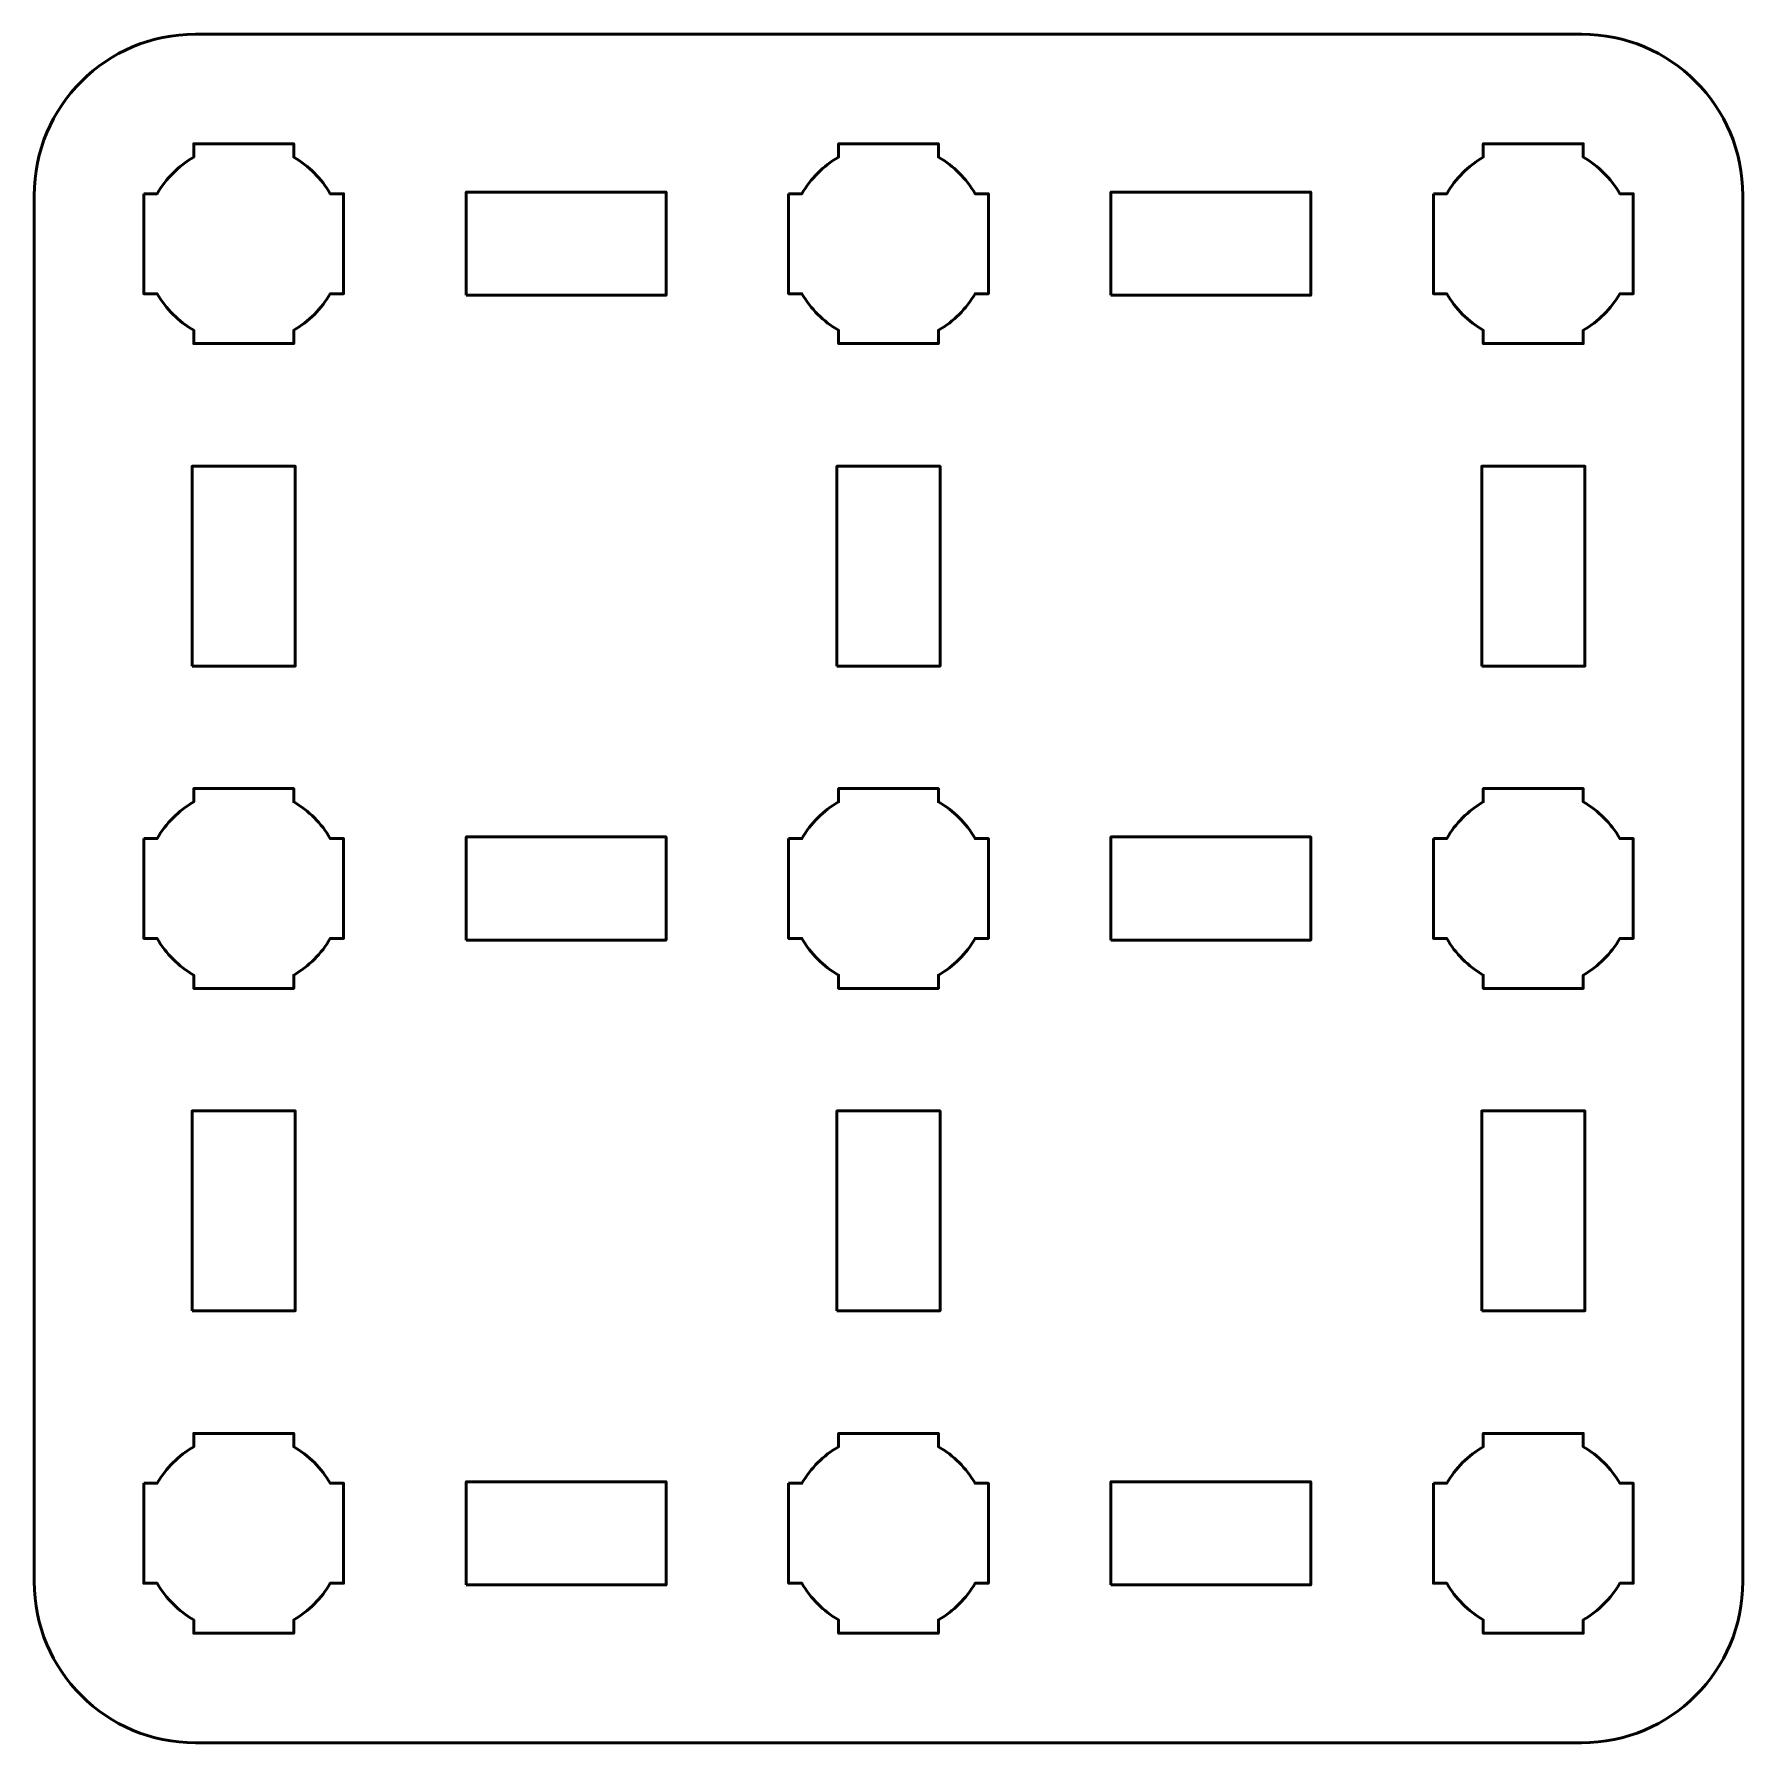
# Model space of a CAD drawing. Header units: centimetres. Extents: x -13.15 to -7.85, y -17.5 to -12.2.
import ezdxf

# ---------------------------------------------------------------- set-up
doc = ezdxf.new("R2010")
doc.units = ezdxf.units.CM
doc.header["$MEASUREMENT"] = 0
doc.layers.add('Layer 1', color=7, linetype='Continuous')

msp = doc.modelspace()

# ---------------------------------------------------------------- linework, layer by layer
at = {"layer": 'Layer 1', "color": 250, "lineweight": 53}
for points in [[(-11.81, -13.01), (-11.19, -13.01), (-11.19, -12.69), (-11.81, -12.69), (-11.81, -13.01)], [(-9.81, -13.01), (-9.19, -13.01), (-9.19, -12.69), (-9.81, -12.69), (-9.81, -13.01)], [(-12.66, -14.16), (-12.34, -14.16), (-12.34, -13.54), (-12.66, -13.54), (-12.66, -14.16)], [(-10.66, -14.16), (-10.34, -14.16), (-10.34, -13.54), (-10.66, -13.54), (-10.66, -14.16)], [(-8.66, -14.16), (-8.34, -14.16), (-8.34, -13.54), (-8.66, -13.54), (-8.66, -14.16)], [(-11.81, -15.01), (-11.19, -15.01), (-11.19, -14.69), (-11.81, -14.69), (-11.81, -15.01)], [(-9.81, -15.01), (-9.19, -15.01), (-9.19, -14.69), (-9.81, -14.69), (-9.81, -15.01)], [(-12.66, -16.16), (-12.34, -16.16), (-12.34, -15.54), (-12.66, -15.54), (-12.66, -16.16)], [(-10.66, -16.16), (-10.34, -16.16), (-10.34, -15.54), (-10.66, -15.54), (-10.66, -16.16)], [(-8.66, -16.16), (-8.34, -16.16), (-8.34, -15.54), (-8.66, -15.54), (-8.66, -16.16)], [(-11.81, -17.01), (-11.19, -17.01), (-11.19, -16.69), (-11.81, -16.69), (-11.81, -17.01)], [(-9.81, -17.01), (-9.19, -17.01), (-9.19, -16.69), (-9.81, -16.69), (-9.81, -17.01)]]:
    msp.add_lwpolyline(points, close=True, dxfattribs=at)
msp.add_open_spline([(-13.15, -17), (-13.15, -17), (-13.15, -12.7), (-13.15, -12.7), (-13.15, -12.7), (-13.15, -12.42391), (-12.92609, -12.2), (-12.65, -12.2), (-12.65, -12.2), (-12.65, -12.2), (-8.35, -12.2), (-8.35, -12.2), (-8.35, -12.2), (-8.07391, -12.2), (-7.85, -12.42391), (-7.85, -12.7), (-7.85, -12.7), (-7.85, -12.7), (-7.85, -17), (-7.85, -17), (-7.85, -17), (-7.85, -17.27609), (-8.07391, -17.5), (-8.35, -17.5), (-8.35, -17.5), (-8.35, -17.5), (-12.65, -17.5), (-12.65, -17.5), (-12.65, -17.5), (-12.92609, -17.5), (-13.15, -17.27609), (-13.15, -17)], degree=3, knots=[0, 0, 0, 0, 0.125, 0.125, 0.125, 0.125, 0.25, 0.25, 0.25, 0.25, 0.375, 0.375, 0.375, 0.375, 0.5, 0.5, 0.5, 0.5, 0.625, 0.625, 0.625, 0.625, 0.75, 0.75, 0.75, 0.75, 0.875, 0.875, 0.875, 0.875, 1, 1, 1, 1], dxfattribs=at)
at = {"layer": 'Layer 1', "lineweight": 53}
for points in [[(-12.81, -12.695), (-12.81, -12.695), (-12.76851, -12.695), (-12.76851, -12.695), (-12.76851, -12.695), (-12.74128, -12.64795), (-12.70205, -12.60872), (-12.655, -12.58149), (-12.655, -12.58149), (-12.655, -12.58149), (-12.655, -12.54), (-12.655, -12.54), (-12.655, -12.54), (-12.655, -12.54), (-12.5, -12.54), (-12.5, -12.54), (-12.5, -12.54), (-12.5, -12.54), (-12.345, -12.54), (-12.345, -12.54), (-12.345, -12.54), (-12.345, -12.54), (-12.345, -12.58149), (-12.345, -12.58149), (-12.345, -12.58149), (-12.29795, -12.60872), (-12.25872, -12.64795), (-12.23149, -12.695), (-12.23149, -12.695), (-12.23149, -12.695), (-12.19, -12.695), (-12.19, -12.695), (-12.19, -12.695), (-12.19, -12.695), (-12.19, -12.85), (-12.19, -12.85), (-12.19, -12.85), (-12.19, -12.85), (-12.19, -13.005), (-12.19, -13.005), (-12.19, -13.005), (-12.19, -13.005), (-12.23149, -13.005), (-12.23149, -13.005), (-12.23149, -13.005), (-12.25872, -13.05205), (-12.29795, -13.09128), (-12.345, -13.11851), (-12.345, -13.11851), (-12.345, -13.11851), (-12.345, -13.16), (-12.345, -13.16), (-12.345, -13.16), (-12.345, -13.16), (-12.5, -13.16), (-12.5, -13.16), (-12.5, -13.16), (-12.5, -13.16), (-12.655, -13.16), (-12.655, -13.16), (-12.655, -13.16), (-12.655, -13.16), (-12.655, -13.11851), (-12.655, -13.11851), (-12.655, -13.11851), (-12.70205, -13.09128), (-12.74128, -13.05205), (-12.76851, -13.005), (-12.76851, -13.005), (-12.76851, -13.005), (-12.81, -13.005), (-12.81, -13.005), (-12.81, -13.005), (-12.81, -13.005), (-12.81, -12.85), (-12.81, -12.85), (-12.81, -12.85), (-12.81, -12.85), (-12.81, -12.695), (-12.81, -12.695)], [(-10.81, -12.695), (-10.81, -12.695), (-10.76851, -12.695), (-10.76851, -12.695), (-10.76851, -12.695), (-10.74128, -12.64795), (-10.70205, -12.60872), (-10.655, -12.58149), (-10.655, -12.58149), (-10.655, -12.58149), (-10.655, -12.54), (-10.655, -12.54), (-10.655, -12.54), (-10.655, -12.54), (-10.5, -12.54), (-10.5, -12.54), (-10.5, -12.54), (-10.5, -12.54), (-10.345, -12.54), (-10.345, -12.54), (-10.345, -12.54), (-10.345, -12.54), (-10.345, -12.58149), (-10.345, -12.58149), (-10.345, -12.58149), (-10.29795, -12.60872), (-10.25872, -12.64795), (-10.23149, -12.695), (-10.23149, -12.695), (-10.23149, -12.695), (-10.19, -12.695), (-10.19, -12.695), (-10.19, -12.695), (-10.19, -12.695), (-10.19, -12.85), (-10.19, -12.85), (-10.19, -12.85), (-10.19, -12.85), (-10.19, -13.005), (-10.19, -13.005), (-10.19, -13.005), (-10.19, -13.005), (-10.23149, -13.005), (-10.23149, -13.005), (-10.23149, -13.005), (-10.25872, -13.05205), (-10.29795, -13.09128), (-10.345, -13.11851), (-10.345, -13.11851), (-10.345, -13.11851), (-10.345, -13.16), (-10.345, -13.16), (-10.345, -13.16), (-10.345, -13.16), (-10.5, -13.16), (-10.5, -13.16), (-10.5, -13.16), (-10.5, -13.16), (-10.655, -13.16), (-10.655, -13.16), (-10.655, -13.16), (-10.655, -13.16), (-10.655, -13.11851), (-10.655, -13.11851), (-10.655, -13.11851), (-10.70205, -13.09128), (-10.74128, -13.05205), (-10.76851, -13.005), (-10.76851, -13.005), (-10.76851, -13.005), (-10.81, -13.005), (-10.81, -13.005), (-10.81, -13.005), (-10.81, -13.005), (-10.81, -12.85), (-10.81, -12.85), (-10.81, -12.85), (-10.81, -12.85), (-10.81, -12.695), (-10.81, -12.695)], [(-8.81, -12.695), (-8.81, -12.695), (-8.76851, -12.695), (-8.76851, -12.695), (-8.76851, -12.695), (-8.74128, -12.64795), (-8.70205, -12.60872), (-8.655, -12.58149), (-8.655, -12.58149), (-8.655, -12.58149), (-8.655, -12.54), (-8.655, -12.54), (-8.655, -12.54), (-8.655, -12.54), (-8.5, -12.54), (-8.5, -12.54), (-8.5, -12.54), (-8.5, -12.54), (-8.345, -12.54), (-8.345, -12.54), (-8.345, -12.54), (-8.345, -12.54), (-8.345, -12.58149), (-8.345, -12.58149), (-8.345, -12.58149), (-8.29795, -12.60872), (-8.25872, -12.64795), (-8.23149, -12.695), (-8.23149, -12.695), (-8.23149, -12.695), (-8.19, -12.695), (-8.19, -12.695), (-8.19, -12.695), (-8.19, -12.695), (-8.19, -12.85), (-8.19, -12.85), (-8.19, -12.85), (-8.19, -12.85), (-8.19, -13.005), (-8.19, -13.005), (-8.19, -13.005), (-8.19, -13.005), (-8.23149, -13.005), (-8.23149, -13.005), (-8.23149, -13.005), (-8.25872, -13.05205), (-8.29795, -13.09128), (-8.345, -13.11851), (-8.345, -13.11851), (-8.345, -13.11851), (-8.345, -13.16), (-8.345, -13.16), (-8.345, -13.16), (-8.345, -13.16), (-8.5, -13.16), (-8.5, -13.16), (-8.5, -13.16), (-8.5, -13.16), (-8.655, -13.16), (-8.655, -13.16), (-8.655, -13.16), (-8.655, -13.16), (-8.655, -13.11851), (-8.655, -13.11851), (-8.655, -13.11851), (-8.70205, -13.09128), (-8.74128, -13.05205), (-8.76851, -13.005), (-8.76851, -13.005), (-8.76851, -13.005), (-8.81, -13.005), (-8.81, -13.005), (-8.81, -13.005), (-8.81, -13.005), (-8.81, -12.85), (-8.81, -12.85), (-8.81, -12.85), (-8.81, -12.85), (-8.81, -12.695), (-8.81, -12.695)], [(-12.81, -14.695), (-12.81, -14.695), (-12.76851, -14.695), (-12.76851, -14.695), (-12.76851, -14.695), (-12.74128, -14.64795), (-12.70205, -14.60872), (-12.655, -14.58149), (-12.655, -14.58149), (-12.655, -14.58149), (-12.655, -14.54), (-12.655, -14.54), (-12.655, -14.54), (-12.655, -14.54), (-12.5, -14.54), (-12.5, -14.54), (-12.5, -14.54), (-12.5, -14.54), (-12.345, -14.54), (-12.345, -14.54), (-12.345, -14.54), (-12.345, -14.54), (-12.345, -14.58149), (-12.345, -14.58149), (-12.345, -14.58149), (-12.29795, -14.60872), (-12.25872, -14.64795), (-12.23149, -14.695), (-12.23149, -14.695), (-12.23149, -14.695), (-12.19, -14.695), (-12.19, -14.695), (-12.19, -14.695), (-12.19, -14.695), (-12.19, -14.85), (-12.19, -14.85), (-12.19, -14.85), (-12.19, -14.85), (-12.19, -15.005), (-12.19, -15.005), (-12.19, -15.005), (-12.19, -15.005), (-12.23149, -15.005), (-12.23149, -15.005), (-12.23149, -15.005), (-12.25872, -15.05205), (-12.29795, -15.09128), (-12.345, -15.11851), (-12.345, -15.11851), (-12.345, -15.11851), (-12.345, -15.16), (-12.345, -15.16), (-12.345, -15.16), (-12.345, -15.16), (-12.5, -15.16), (-12.5, -15.16), (-12.5, -15.16), (-12.5, -15.16), (-12.655, -15.16), (-12.655, -15.16), (-12.655, -15.16), (-12.655, -15.16), (-12.655, -15.11851), (-12.655, -15.11851), (-12.655, -15.11851), (-12.70205, -15.09128), (-12.74128, -15.05205), (-12.76851, -15.005), (-12.76851, -15.005), (-12.76851, -15.005), (-12.81, -15.005), (-12.81, -15.005), (-12.81, -15.005), (-12.81, -15.005), (-12.81, -14.85), (-12.81, -14.85), (-12.81, -14.85), (-12.81, -14.85), (-12.81, -14.695), (-12.81, -14.695)], [(-10.81, -14.695), (-10.81, -14.695), (-10.76851, -14.695), (-10.76851, -14.695), (-10.76851, -14.695), (-10.74128, -14.64795), (-10.70205, -14.60872), (-10.655, -14.58149), (-10.655, -14.58149), (-10.655, -14.58149), (-10.655, -14.54), (-10.655, -14.54), (-10.655, -14.54), (-10.655, -14.54), (-10.5, -14.54), (-10.5, -14.54), (-10.5, -14.54), (-10.5, -14.54), (-10.345, -14.54), (-10.345, -14.54), (-10.345, -14.54), (-10.345, -14.54), (-10.345, -14.58149), (-10.345, -14.58149), (-10.345, -14.58149), (-10.29795, -14.60872), (-10.25872, -14.64795), (-10.23149, -14.695), (-10.23149, -14.695), (-10.23149, -14.695), (-10.19, -14.695), (-10.19, -14.695), (-10.19, -14.695), (-10.19, -14.695), (-10.19, -14.85), (-10.19, -14.85), (-10.19, -14.85), (-10.19, -14.85), (-10.19, -15.005), (-10.19, -15.005), (-10.19, -15.005), (-10.19, -15.005), (-10.23149, -15.005), (-10.23149, -15.005), (-10.23149, -15.005), (-10.25872, -15.05205), (-10.29795, -15.09128), (-10.345, -15.11851), (-10.345, -15.11851), (-10.345, -15.11851), (-10.345, -15.16), (-10.345, -15.16), (-10.345, -15.16), (-10.345, -15.16), (-10.5, -15.16), (-10.5, -15.16), (-10.5, -15.16), (-10.5, -15.16), (-10.655, -15.16), (-10.655, -15.16), (-10.655, -15.16), (-10.655, -15.16), (-10.655, -15.11851), (-10.655, -15.11851), (-10.655, -15.11851), (-10.70205, -15.09128), (-10.74128, -15.05205), (-10.76851, -15.005), (-10.76851, -15.005), (-10.76851, -15.005), (-10.81, -15.005), (-10.81, -15.005), (-10.81, -15.005), (-10.81, -15.005), (-10.81, -14.85), (-10.81, -14.85), (-10.81, -14.85), (-10.81, -14.85), (-10.81, -14.695), (-10.81, -14.695)], [(-8.81, -14.695), (-8.81, -14.695), (-8.76851, -14.695), (-8.76851, -14.695), (-8.76851, -14.695), (-8.74128, -14.64795), (-8.70205, -14.60872), (-8.655, -14.58149), (-8.655, -14.58149), (-8.655, -14.58149), (-8.655, -14.54), (-8.655, -14.54), (-8.655, -14.54), (-8.655, -14.54), (-8.5, -14.54), (-8.5, -14.54), (-8.5, -14.54), (-8.5, -14.54), (-8.345, -14.54), (-8.345, -14.54), (-8.345, -14.54), (-8.345, -14.54), (-8.345, -14.58149), (-8.345, -14.58149), (-8.345, -14.58149), (-8.29795, -14.60872), (-8.25872, -14.64795), (-8.23149, -14.695), (-8.23149, -14.695), (-8.23149, -14.695), (-8.19, -14.695), (-8.19, -14.695), (-8.19, -14.695), (-8.19, -14.695), (-8.19, -14.85), (-8.19, -14.85), (-8.19, -14.85), (-8.19, -14.85), (-8.19, -15.005), (-8.19, -15.005), (-8.19, -15.005), (-8.19, -15.005), (-8.23149, -15.005), (-8.23149, -15.005), (-8.23149, -15.005), (-8.25872, -15.05205), (-8.29795, -15.09128), (-8.345, -15.11851), (-8.345, -15.11851), (-8.345, -15.11851), (-8.345, -15.16), (-8.345, -15.16), (-8.345, -15.16), (-8.345, -15.16), (-8.5, -15.16), (-8.5, -15.16), (-8.5, -15.16), (-8.5, -15.16), (-8.655, -15.16), (-8.655, -15.16), (-8.655, -15.16), (-8.655, -15.16), (-8.655, -15.11851), (-8.655, -15.11851), (-8.655, -15.11851), (-8.70205, -15.09128), (-8.74128, -15.05205), (-8.76851, -15.005), (-8.76851, -15.005), (-8.76851, -15.005), (-8.81, -15.005), (-8.81, -15.005), (-8.81, -15.005), (-8.81, -15.005), (-8.81, -14.85), (-8.81, -14.85), (-8.81, -14.85), (-8.81, -14.85), (-8.81, -14.695), (-8.81, -14.695)], [(-12.81, -16.695), (-12.81, -16.695), (-12.76851, -16.695), (-12.76851, -16.695), (-12.76851, -16.695), (-12.74128, -16.64795), (-12.70205, -16.60872), (-12.655, -16.58149), (-12.655, -16.58149), (-12.655, -16.58149), (-12.655, -16.54), (-12.655, -16.54), (-12.655, -16.54), (-12.655, -16.54), (-12.5, -16.54), (-12.5, -16.54), (-12.5, -16.54), (-12.5, -16.54), (-12.345, -16.54), (-12.345, -16.54), (-12.345, -16.54), (-12.345, -16.54), (-12.345, -16.58149), (-12.345, -16.58149), (-12.345, -16.58149), (-12.29795, -16.60872), (-12.25872, -16.64795), (-12.23149, -16.695), (-12.23149, -16.695), (-12.23149, -16.695), (-12.19, -16.695), (-12.19, -16.695), (-12.19, -16.695), (-12.19, -16.695), (-12.19, -16.85), (-12.19, -16.85), (-12.19, -16.85), (-12.19, -16.85), (-12.19, -17.005), (-12.19, -17.005), (-12.19, -17.005), (-12.19, -17.005), (-12.23149, -17.005), (-12.23149, -17.005), (-12.23149, -17.005), (-12.25872, -17.05205), (-12.29795, -17.09128), (-12.345, -17.11851), (-12.345, -17.11851), (-12.345, -17.11851), (-12.345, -17.16), (-12.345, -17.16), (-12.345, -17.16), (-12.345, -17.16), (-12.5, -17.16), (-12.5, -17.16), (-12.5, -17.16), (-12.5, -17.16), (-12.655, -17.16), (-12.655, -17.16), (-12.655, -17.16), (-12.655, -17.16), (-12.655, -17.11851), (-12.655, -17.11851), (-12.655, -17.11851), (-12.70205, -17.09128), (-12.74128, -17.05205), (-12.76851, -17.005), (-12.76851, -17.005), (-12.76851, -17.005), (-12.81, -17.005), (-12.81, -17.005), (-12.81, -17.005), (-12.81, -17.005), (-12.81, -16.85), (-12.81, -16.85), (-12.81, -16.85), (-12.81, -16.85), (-12.81, -16.695), (-12.81, -16.695)], [(-10.81, -16.695), (-10.81, -16.695), (-10.76851, -16.695), (-10.76851, -16.695), (-10.76851, -16.695), (-10.74128, -16.64795), (-10.70205, -16.60872), (-10.655, -16.58149), (-10.655, -16.58149), (-10.655, -16.58149), (-10.655, -16.54), (-10.655, -16.54), (-10.655, -16.54), (-10.655, -16.54), (-10.5, -16.54), (-10.5, -16.54), (-10.5, -16.54), (-10.5, -16.54), (-10.345, -16.54), (-10.345, -16.54), (-10.345, -16.54), (-10.345, -16.54), (-10.345, -16.58149), (-10.345, -16.58149), (-10.345, -16.58149), (-10.29795, -16.60872), (-10.25872, -16.64795), (-10.23149, -16.695), (-10.23149, -16.695), (-10.23149, -16.695), (-10.19, -16.695), (-10.19, -16.695), (-10.19, -16.695), (-10.19, -16.695), (-10.19, -16.85), (-10.19, -16.85), (-10.19, -16.85), (-10.19, -16.85), (-10.19, -17.005), (-10.19, -17.005), (-10.19, -17.005), (-10.19, -17.005), (-10.23149, -17.005), (-10.23149, -17.005), (-10.23149, -17.005), (-10.25872, -17.05205), (-10.29795, -17.09128), (-10.345, -17.11851), (-10.345, -17.11851), (-10.345, -17.11851), (-10.345, -17.16), (-10.345, -17.16), (-10.345, -17.16), (-10.345, -17.16), (-10.5, -17.16), (-10.5, -17.16), (-10.5, -17.16), (-10.5, -17.16), (-10.655, -17.16), (-10.655, -17.16), (-10.655, -17.16), (-10.655, -17.16), (-10.655, -17.11851), (-10.655, -17.11851), (-10.655, -17.11851), (-10.70205, -17.09128), (-10.74128, -17.05205), (-10.76851, -17.005), (-10.76851, -17.005), (-10.76851, -17.005), (-10.81, -17.005), (-10.81, -17.005), (-10.81, -17.005), (-10.81, -17.005), (-10.81, -16.85), (-10.81, -16.85), (-10.81, -16.85), (-10.81, -16.85), (-10.81, -16.695), (-10.81, -16.695)], [(-8.81, -16.695), (-8.81, -16.695), (-8.76851, -16.695), (-8.76851, -16.695), (-8.76851, -16.695), (-8.74128, -16.64795), (-8.70205, -16.60872), (-8.655, -16.58149), (-8.655, -16.58149), (-8.655, -16.58149), (-8.655, -16.54), (-8.655, -16.54), (-8.655, -16.54), (-8.655, -16.54), (-8.5, -16.54), (-8.5, -16.54), (-8.5, -16.54), (-8.5, -16.54), (-8.345, -16.54), (-8.345, -16.54), (-8.345, -16.54), (-8.345, -16.54), (-8.345, -16.58149), (-8.345, -16.58149), (-8.345, -16.58149), (-8.29795, -16.60872), (-8.25872, -16.64795), (-8.23149, -16.695), (-8.23149, -16.695), (-8.23149, -16.695), (-8.19, -16.695), (-8.19, -16.695), (-8.19, -16.695), (-8.19, -16.695), (-8.19, -16.85), (-8.19, -16.85), (-8.19, -16.85), (-8.19, -16.85), (-8.19, -17.005), (-8.19, -17.005), (-8.19, -17.005), (-8.19, -17.005), (-8.23149, -17.005), (-8.23149, -17.005), (-8.23149, -17.005), (-8.25872, -17.05205), (-8.29795, -17.09128), (-8.345, -17.11851), (-8.345, -17.11851), (-8.345, -17.11851), (-8.345, -17.16), (-8.345, -17.16), (-8.345, -17.16), (-8.345, -17.16), (-8.5, -17.16), (-8.5, -17.16), (-8.5, -17.16), (-8.5, -17.16), (-8.655, -17.16), (-8.655, -17.16), (-8.655, -17.16), (-8.655, -17.16), (-8.655, -17.11851), (-8.655, -17.11851), (-8.655, -17.11851), (-8.70205, -17.09128), (-8.74128, -17.05205), (-8.76851, -17.005), (-8.76851, -17.005), (-8.76851, -17.005), (-8.81, -17.005), (-8.81, -17.005), (-8.81, -17.005), (-8.81, -17.005), (-8.81, -16.85), (-8.81, -16.85), (-8.81, -16.85), (-8.81, -16.85), (-8.81, -16.695), (-8.81, -16.695)]]:
    msp.add_open_spline(points, degree=3, knots=[0, 0, 0, 0, 0.05, 0.05, 0.05, 0.05, 0.1, 0.1, 0.1, 0.1, 0.15, 0.15, 0.15, 0.15, 0.2, 0.2, 0.2, 0.2, 0.25, 0.25, 0.25, 0.25, 0.3, 0.3, 0.3, 0.3, 0.35, 0.35, 0.35, 0.35, 0.4, 0.4, 0.4, 0.4, 0.45, 0.45, 0.45, 0.45, 0.5, 0.5, 0.5, 0.5, 0.55, 0.55, 0.55, 0.55, 0.6, 0.6, 0.6, 0.6, 0.65, 0.65, 0.65, 0.65, 0.7, 0.7, 0.7, 0.7, 0.75, 0.75, 0.75, 0.75, 0.8, 0.8, 0.8, 0.8, 0.85, 0.85, 0.85, 0.85, 0.9, 0.9, 0.9, 0.9, 0.95, 0.95, 0.95, 0.95, 1, 1, 1, 1], dxfattribs=at)

doc.saveas('drawing.dxf')
